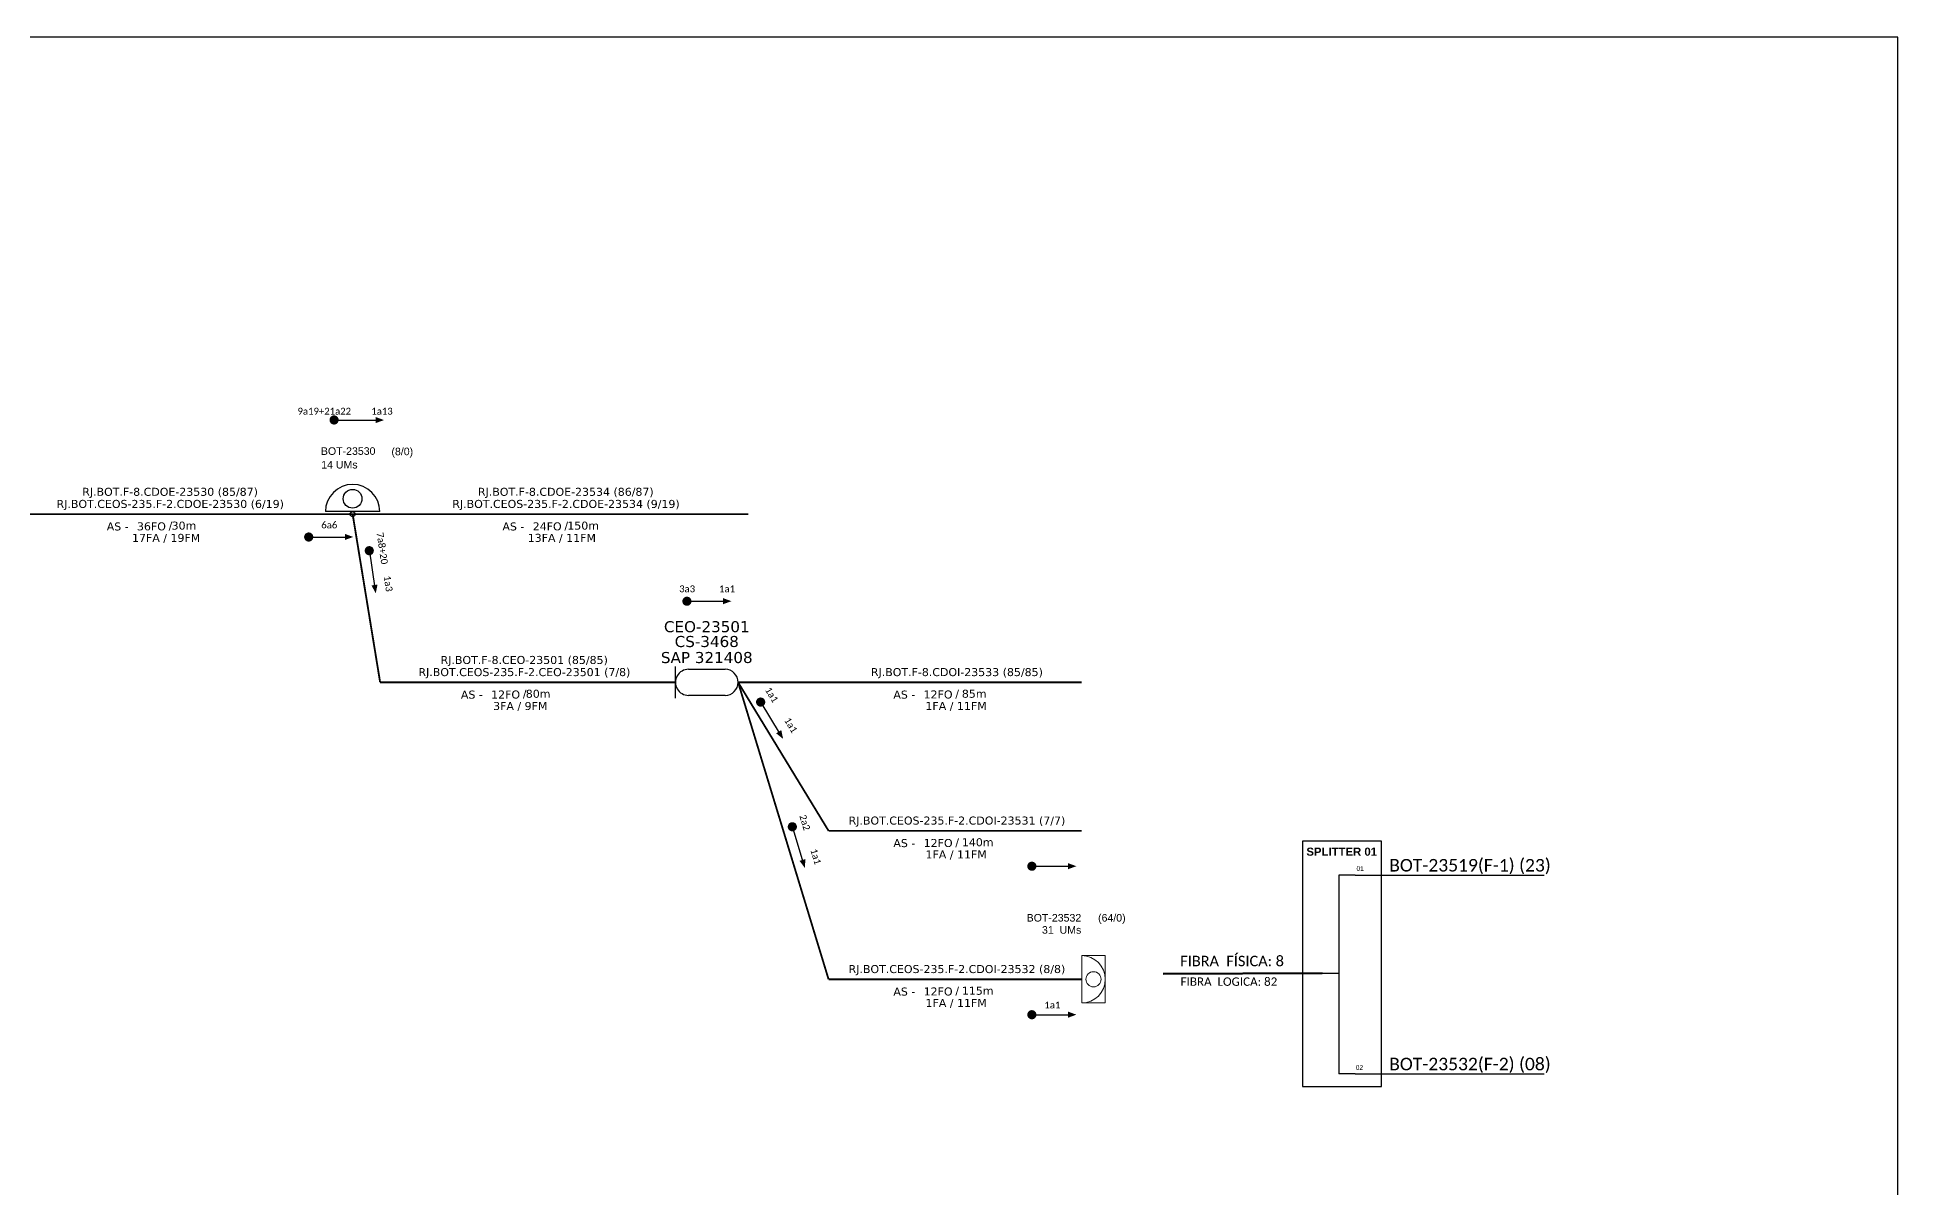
# Model space of a CAD drawing. Extents: x -89 to 749, y 705 to 1299.
# Drawn here: x 342.5 to 749.2, y 1047.7 to 1299 of the extents above; entities that cross this region are included whole.
import ezdxf
from ezdxf.enums import TextEntityAlignment as Align

# ---------------------------------------------------------------- set-up
doc = ezdxf.new("R2010")
doc.units = 0
for name, color, linetype, lineweight in [("20.0-LEGENDA DOS CDO'S", 1, 'Continuous', 0), ('20.1-CDO_INTERIOR', 1, 'Continuous', 0), ('40.1-ETIQUETAS', 1, 'Continuous', 20)]:
    doc.layers.add(name, color=color, linetype=linetype, lineweight=lineweight)
for name, color, linetype in [('20.4-CEOS', 1, 'Continuous'), ('CABO OPTICO EXISTENTE', 5, 'Continuous'), ('CAP a instalar', 1, 'Continuous'), ('CD de instalação futura', 8, 'Continuous'), ('label_cabos', 7, 'Continuous'), ('SETA', 7, 'Continuous')]:
    doc.layers.add(name, color=color, linetype=linetype)
doc.styles.add('ARIAL', font='arial.ttf')
doc.styles.add('siredit', font='verdana.ttf')
doc.styles.get("Standard").update_dxf_attribs({"font": 'arial.ttf'})
doc.linetypes.add('FENCELINE1', pattern='A,0.25,-0.1,[133,ltypeshp.shx,S=0.1,R=0,X=-0.1,Y=0],-0.1,1', length=1.45)

# ---------------------------------------------------------------- blocks, each defined once
blk = doc.blocks.new('ETIQUETA_RS5F')
at = {"layer": '40.1-ETIQUETAS', "color": 0, "style": 'siredit'}
blk.add_text('/', height=1.5, dxfattribs=at).set_placement((1.58, -1.95), align=Align.MIDDLE_RIGHT)
for tag, p in [('ETIQUETA_R_PRIMARIA', (1.21, 4.1)), ('ETIQUETA_R_SECUNDARIA', (1.21, 2.1)), ('F_ATIVAS/F_MORTAS', (1.14, -4.24))]:
    blk.add_attdef(tag, text='', height=1.5, dxfattribs=at).set_placement(p, align=Align.MIDDLE_CENTER)
for tag, p in [('TIPO_CABO', (-6.58, -2.12)), ('CAP_CABO', (0.4, -2.09))]:
    blk.add_attdef(tag, text='', height=1.5, dxfattribs=at).set_placement(p, align=Align.MIDDLE_RIGHT)
blk.add_attdef('METROS', text='', height=1.5, dxfattribs=at).set_placement((2.14, -1.95), align=Align.MIDDLE_LEFT)
for tag, p in [('FUSÃO_1', (0.85, -8.39)), ('FUSÃO_2', (0.85, -10.6)), ('FUSÃO_3', (0.85, -12.93)), ('FUSÃO_4', (0.85, -15.14)), ('FUSÃO_5', (0.85, -17.16))]:
    blk.add_attdef(tag, text='', height=1.5, dxfattribs=at).set_placement(p, align=Align.CENTER)
blk = doc.blocks.new('CDOI_INT')
at = {"layer": '20.1-CDO_INTERIOR', "color": 0, "lineweight": 18}
blk.add_lwpolyline([(4.25, -4.25), (4.25, 4.25), (0, 4.25), (0, -4.25)], close=True, dxfattribs=at)
blk.add_circle((2.12, 0), 1.36, dxfattribs=at)
blk.add_arc((0, 0), 4.25, 270, 90, dxfattribs=at)
at = {"layer": "20.0-LEGENDA DOS CDO'S", "color": 0, "style": 'ARIAL'}
for tag, p in [('CDO_N', (-0.08, 10.38)), ('SPLITER_1', (21.18, 10.38)), ('SPLITER_2', (21.19, 8.68)), ('SAP', (-0.08, 6.23)), ('SURVEY', (-0.08, 8.2)), ('1:XX', (5.94, -2.22)), ('UMS', (5.94, -4.24))]:
    blk.add_attdef(tag, p, '', height=1.36, dxfattribs=at)
blk.add_attdef('FIBRAS_UTILIZADAS', text='', height=1.36, dxfattribs=at).set_placement((15.34, 10.38), align=Align.CENTER)

msp = doc.modelspace()

# ---------------------------------------------------------------- linework, layer by layer
at = {"color": 7, "linetype": 'Continuous'}
for p, q in [((627.07, 1115.96), (627.07, 1072.53)), ((630.59, 1115.96), (627.07, 1115.96)), ((623.43, 1094.53), (627.06, 1094.53)), ((630.59, 1072.53), (627.07, 1072.53))]:
    msp.add_line(p, q, dxfattribs=at)
at = {"color": 10, "linetype": 'Continuous'}
for p, q in [((630.59, 1115.96), (671.96, 1115.94)), ((630.59, 1072.53), (671.96, 1072.51))]:
    msp.add_line(p, q, dxfattribs=at)
at = {"color": 1, "linetype": 'Continuous', "lineweight": 60}
msp.add_line((623.43, 1094.53), (588.64, 1094.42), dxfattribs=at)
msp.add_lwpolyline([(-89.32, 705.02), (749.25, 705.02), (749.25, 1299.02), (-89.32, 1299.02), (-89.32, 705.02)])
for points, const_width in [([(406.88, 1215.4, 1), (407.88, 1215.4, 1)], 1), ([(415, 1187.34, 1), (415.15, 1186.35, 1)], 1), ([(484.02, 1175.8, 1), (485.02, 1175.8, 1)], 0.999), ([(500.38, 1154.2, 1), (500.9, 1153.34, 1)], 1), ([(507.42, 1127.01, 1), (507.71, 1126.05, 1)], 1)]:
    msp.add_lwpolyline(points, format="xyb", close=True, dxfattribs=dict(const_width=const_width))
at = {"color": 7, "const_width": 1}
for points in [[(401.33, 1189.83, 1), (402.33, 1189.83, 1)], [(559.43, 1085.46, 1), (560.43, 1085.46, 1)]]:
    msp.add_lwpolyline(points, format="xyb", close=True, dxfattribs=at)
at = {"color": 7}
msp.add_lwpolyline([(619.11, 1069.75), (636.39, 1069.75), (636.39, 1123.4), (619.11, 1123.4)], close=True, dxfattribs=at)
at = {"color": 8, "const_width": 1}
msp.add_lwpolyline([(559.43, 1117.9, 1), (560.43, 1117.9, 1)], format="xyb", close=True, dxfattribs=at)
at = {"layer": 'CAP a instalar', "color": 5, "linetype": 'Continuous'}
for p, q in [((482.02, 1154.64), (482.02, 1161.51)), ((484.87, 1160.93), (492.86, 1160.93)), ((492.86, 1155.23), (484.87, 1155.23))]:
    msp.add_line(p, q, dxfattribs=at)
at = {"layer": 'CAP a instalar', "color": 7, "linetype": 'FENCELINE1', "ltscale": 6, "const_width": 0.4}
for points in [[(324.92, 1194.82), (411.44, 1194.82)], [(411.44, 1194.82), (417.45, 1158.08)], [(411.44, 1194.82), (497.95, 1194.82)], [(417.45, 1158.08), (482.02, 1158.08)]]:
    msp.add_lwpolyline(points, dxfattribs=at)
at = {"layer": 'CAP a instalar', "color": 8, "linetype": 'FENCELINE1', "ltscale": 6, "const_width": 0.4}
for points in [[(495.71, 1158.08), (515.49, 1125.64)], [(515.49, 1125.64), (570.83, 1125.64)]]:
    msp.add_lwpolyline(points, dxfattribs=at)
at = {"layer": 'CAP a instalar', "color": 1, "linetype": 'FENCELINE1', "ltscale": 6, "const_width": 0.4}
for points in [[(515.49, 1093.2), (495.71, 1158.08)], [(515.49, 1093.2), (570.83, 1093.2)]]:
    msp.add_lwpolyline(points, dxfattribs=at)
at = {"layer": 'CAP a instalar', "color": 251, "linetype": 'FENCELINE1', "ltscale": 6, "true_color": 0x636466, "const_width": 0.4}
msp.add_lwpolyline([(495.71, 1158.08), (570.83, 1158.08)], dxfattribs=at)
at = {"layer": 'CAP a instalar', "color": 5, "linetype": 'Continuous'}
for centre, start_param, end_param in [((484.87, 1158.08), 6.283185, 9.424778), ((492.86, 1158.08), 3.141593, 6.283185)]:
    msp.add_ellipse(centre, major_axis=(0, 2.85), ratio=1, start_param=start_param, end_param=end_param, dxfattribs=at)
at = {"layer": 'label_cabos', "color": 7}
msp.add_line((417.38, 1195.37), (405.49, 1195.37), dxfattribs=at)
for centre, radius in [((411.43, 1198.19), 2.05), ((411.44, 1194.82), 0.551)]:
    msp.add_circle(centre, radius, dxfattribs=at)
msp.add_arc((411.43, 1195.37), 5.95, 0, 180, dxfattribs=at)
at = {"layer": 'SETA', "color": 7}
for points in [[(407.87, 1215.36), (416.47, 1215.36)], [(401.83, 1189.83), (410.43, 1189.83)], [(559.93, 1085.46), (568.52, 1085.46)]]:
    msp.add_lwpolyline(points, dxfattribs=at)
at = {"layer": 'SETA'}
for points in [[(415.02, 1187.16), (416.31, 1178.66)], [(484.52, 1175.8), (493.11, 1175.8)], [(500.48, 1154.05), (504.94, 1146.7)], [(507.47, 1126.84), (509.97, 1118.61)]]:
    msp.add_lwpolyline(points, dxfattribs=at)
at = {"layer": 'SETA', "color": 8}
msp.add_lwpolyline([(559.93, 1117.9), (568.52, 1117.9)], dxfattribs=at)
at = {"layer": 'SETA'}
for points in [[(416.47, 1216.05), (418.3, 1215.38), (416.47, 1214.72)], [(416.88, 1179.45), (416.49, 1177.54), (415.56, 1179.25)], [(492.42, 1176.48), (494.25, 1175.81), (492.42, 1175.15)], [(505.16, 1147.64), (505.55, 1145.73), (504.02, 1146.95)], [(510.42, 1119.47), (510.31, 1117.52), (509.14, 1119.08)]]:
    msp.add_solid(points, dxfattribs=at)
at = {"layer": 'SETA', "color": 7}
for points in [[(409.74, 1190.51), (411.57, 1189.84), (409.74, 1189.18)], [(567.83, 1086.14), (569.66, 1085.47), (567.83, 1084.8)]]:
    msp.add_solid(points, dxfattribs=at)
at = {"layer": 'SETA', "color": 8}
msp.add_solid([(567.83, 1118.58), (569.66, 1117.91), (567.83, 1117.24)], dxfattribs=at)

# ---------------------------------------------------------------- block references
at = {"layer": 'CAP a instalar', "color": 7, "linetype": 'FENCELINE1', "ltscale": 7}
ref = msp.add_blockref('ETIQUETA_RS5F', (370.18, 1194.6), dxfattribs=dict(at, xscale=1.166399984999771, yscale=1.166399984999771, zscale=1.166399984999771))
ref.add_attrib('ETIQUETA_R_PRIMARIA', 'RJ.BOT.F-8.CDOE-23530 (85/87)', dxfattribs={"layer": '40.1-ETIQUETAS', "color": 0, "height": 1.7496, "style": 'siredit'}).set_placement((371.52, 1199.71), align=Align.MIDDLE_CENTER)
ref.add_attrib('ETIQUETA_R_SECUNDARIA', 'RJ.BOT.CEOS-235.F-2.CDOE-23530 (6/19)', dxfattribs={"layer": '40.1-ETIQUETAS', "color": 0, "height": 1.7496, "style": 'siredit'}).set_placement((371.56, 1197.06), align=Align.MIDDLE_CENTER)
ref.add_attrib('TIPO_CABO', 'AS -', dxfattribs={"layer": '40.1-ETIQUETAS', "color": 0, "height": 1.75, "style": 'siredit'}).set_placement((362.47, 1192.14), align=Align.MIDDLE_RIGHT)
ref.add_attrib('CAP_CABO', '36FO', dxfattribs={"layer": '40.1-ETIQUETAS', "color": 0, "height": 1.75, "style": 'siredit'}).set_placement((370.61, 1192.16), align=Align.MIDDLE_RIGHT)
ref.add_attrib('METROS', '30m', dxfattribs={"layer": '40.1-ETIQUETAS', "color": 0, "height": 1.75, "style": 'siredit'}).set_placement((371.86, 1192.32), align=Align.MIDDLE_LEFT)
ref.add_attrib('F_ATIVAS/F_MORTAS', '17FA / 19FM', dxfattribs={"layer": '40.1-ETIQUETAS', "color": 0, "height": 1.7496, "style": 'siredit'}).set_placement((370.66, 1189.65), align=Align.MIDDLE_CENTER)
ref = msp.add_blockref('ETIQUETA_RS5F', (456.7, 1194.6), dxfattribs=dict(at, xscale=1.166399984999771, yscale=1.166399984999771, zscale=1.166399984999771))
ref.add_attrib('ETIQUETA_R_PRIMARIA', 'RJ.BOT.F-8.CDOE-23534 (86/87)', dxfattribs={"layer": '40.1-ETIQUETAS', "color": 0, "height": 1.7496, "style": 'siredit'}).set_placement((458.04, 1199.71), align=Align.MIDDLE_CENTER)
ref.add_attrib('ETIQUETA_R_SECUNDARIA', 'RJ.BOT.CEOS-235.F-2.CDOE-23534 (9/19)', dxfattribs={"layer": '40.1-ETIQUETAS', "color": 0, "height": 1.7496, "style": 'siredit'}).set_placement((458.08, 1197.06), align=Align.MIDDLE_CENTER)
ref.add_attrib('TIPO_CABO', 'AS -', dxfattribs={"layer": '40.1-ETIQUETAS', "color": 0, "height": 1.75, "style": 'siredit'}).set_placement((448.98, 1192.14), align=Align.MIDDLE_RIGHT)
ref.add_attrib('CAP_CABO', '24FO', dxfattribs={"layer": '40.1-ETIQUETAS', "color": 0, "height": 1.75, "style": 'siredit'}).set_placement((457.13, 1192.16), align=Align.MIDDLE_RIGHT)
ref.add_attrib('METROS', '150m', dxfattribs={"layer": '40.1-ETIQUETAS', "color": 0, "height": 1.75, "style": 'siredit'}).set_placement((458.37, 1192.32), align=Align.MIDDLE_LEFT)
ref.add_attrib('F_ATIVAS/F_MORTAS', '13FA / 11FM', dxfattribs={"layer": '40.1-ETIQUETAS', "color": 0, "height": 1.7496, "style": 'siredit'}).set_placement((457.17, 1189.65), align=Align.MIDDLE_CENTER)
ref = msp.add_blockref('ETIQUETA_RS5F', (447.61, 1157.87), dxfattribs=dict(at, xscale=1.166399984999771, yscale=1.166399984999771, zscale=1.166399984999771))
ref.add_attrib('ETIQUETA_R_PRIMARIA', 'RJ.BOT.F-8.CEO-23501 (85/85)', dxfattribs={"layer": '40.1-ETIQUETAS', "color": 0, "height": 1.7496, "style": 'siredit'}).set_placement((448.95, 1162.97), align=Align.MIDDLE_CENTER)
ref.add_attrib('ETIQUETA_R_SECUNDARIA', 'RJ.BOT.CEOS-235.F-2.CEO-23501 (7/8)', dxfattribs={"layer": '40.1-ETIQUETAS', "color": 0, "height": 1.7496, "style": 'siredit'}).set_placement((448.99, 1160.32), align=Align.MIDDLE_CENTER)
ref.add_attrib('TIPO_CABO', 'AS -', dxfattribs={"layer": '40.1-ETIQUETAS', "color": 0, "height": 1.75, "style": 'siredit'}).set_placement((439.9, 1155.4), align=Align.MIDDLE_RIGHT)
ref.add_attrib('CAP_CABO', '12FO', dxfattribs={"layer": '40.1-ETIQUETAS', "color": 0, "height": 1.75, "style": 'siredit'}).set_placement((448.04, 1155.42), align=Align.MIDDLE_RIGHT)
ref.add_attrib('METROS', '80m', dxfattribs={"layer": '40.1-ETIQUETAS', "color": 0, "height": 1.75, "style": 'siredit'}).set_placement((449.29, 1155.59), align=Align.MIDDLE_LEFT)
ref.add_attrib('F_ATIVAS/F_MORTAS', '3FA / 9FM', dxfattribs={"layer": '40.1-ETIQUETAS', "color": 0, "height": 1.75, "style": 'siredit'}).set_placement((448.08, 1152.91), align=Align.MIDDLE_CENTER)
at = {"layer": 'CAP a instalar', "color": 251, "linetype": 'FENCELINE1', "ltscale": 7, "true_color": 0x636466}
ref = msp.add_blockref('ETIQUETA_RS5F', (542.16, 1157.87), dxfattribs=dict(at, xscale=1.166399984998861, yscale=1.166399984998861, zscale=1.166399984998861))
ref.add_attrib('ETIQUETA_R_SECUNDARIA', 'RJ.BOT.F-8.CDOI-23533 (85/85)', dxfattribs={"layer": 'CABO OPTICO EXISTENTE', "color": 0, "height": 1.7496, "style": 'siredit'}).set_placement((543.54, 1160.32), align=Align.MIDDLE_CENTER)
ref.add_attrib('TIPO_CABO', 'AS -', dxfattribs={"layer": '40.1-ETIQUETAS', "color": 0, "height": 1.75, "style": 'siredit'}).set_placement((534.45, 1155.4), align=Align.MIDDLE_RIGHT)
ref.add_attrib('CAP_CABO', '12FO', dxfattribs={"layer": '40.1-ETIQUETAS', "color": 0, "height": 1.75, "style": 'siredit'}).set_placement((542.59, 1155.43), align=Align.MIDDLE_RIGHT)
ref.add_attrib('METROS', '85m', dxfattribs={"layer": '40.1-ETIQUETAS', "color": 0, "height": 1.75, "style": 'siredit'}).set_placement((544.63, 1155.59), align=Align.MIDDLE_LEFT)
ref.add_attrib('F_ATIVAS/F_MORTAS', '1FA / 11FM', dxfattribs={"layer": '40.1-ETIQUETAS', "color": 0, "height": 1.75, "style": 'siredit'}).set_placement((543.36, 1152.92), align=Align.MIDDLE_CENTER)
at = {"layer": 'CAP a instalar', "color": 8, "linetype": 'FENCELINE1', "ltscale": 7}
ref = msp.add_blockref('ETIQUETA_RS5F', (542.17, 1125.43), dxfattribs=dict(at, xscale=1.166399984998861, yscale=1.166399984998861, zscale=1.166399984998861))
ref.add_attrib('ETIQUETA_R_SECUNDARIA', 'RJ.BOT.CEOS-235.F-2.CDOI-23531 (7/7)', dxfattribs={"layer": 'CABO OPTICO EXISTENTE', "color": 0, "height": 1.7496, "style": 'siredit'}).set_placement((543.55, 1127.88), align=Align.MIDDLE_CENTER)
ref.add_attrib('TIPO_CABO', 'AS -', dxfattribs={"layer": '40.1-ETIQUETAS', "color": 0, "height": 1.75, "style": 'siredit'}).set_placement((534.45, 1122.96), align=Align.MIDDLE_RIGHT)
ref.add_attrib('CAP_CABO', '12FO', dxfattribs={"layer": '40.1-ETIQUETAS', "color": 0, "height": 1.75, "style": 'siredit'}).set_placement((542.6, 1122.98), align=Align.MIDDLE_RIGHT)
ref.add_attrib('METROS', '140m', dxfattribs={"layer": '40.1-ETIQUETAS', "color": 0, "height": 1.75, "style": 'siredit'}).set_placement((544.63, 1123.15), align=Align.MIDDLE_LEFT)
ref.add_attrib('F_ATIVAS/F_MORTAS', '1FA / 11FM', dxfattribs={"layer": '40.1-ETIQUETAS', "color": 0, "height": 1.75, "style": 'siredit'}).set_placement((543.38, 1120.47), align=Align.MIDDLE_CENTER)
at = {"layer": 'CAP a instalar', "color": 1, "linetype": 'FENCELINE1', "ltscale": 7}
ref = msp.add_blockref('ETIQUETA_RS5F', (542.17, 1092.98), dxfattribs=dict(at, xscale=1.166399984998861, yscale=1.166399984998861, zscale=1.166399984998861))
ref.add_attrib('ETIQUETA_R_SECUNDARIA', 'RJ.BOT.CEOS-235.F-2.CDOI-23532 (8/8)', dxfattribs={"layer": 'CABO OPTICO EXISTENTE', "color": 0, "height": 1.7496, "style": 'siredit'}).set_placement((543.55, 1095.44), align=Align.MIDDLE_CENTER)
ref.add_attrib('TIPO_CABO', 'AS -', dxfattribs={"layer": '40.1-ETIQUETAS', "color": 0, "height": 1.75, "style": 'siredit'}).set_placement((534.45, 1090.52), align=Align.MIDDLE_RIGHT)
ref.add_attrib('CAP_CABO', '12FO', dxfattribs={"layer": '40.1-ETIQUETAS', "color": 0, "height": 1.75, "style": 'siredit'}).set_placement((542.6, 1090.54), align=Align.MIDDLE_RIGHT)
ref.add_attrib('METROS', '115m', dxfattribs={"layer": '40.1-ETIQUETAS', "color": 0, "height": 1.75, "style": 'siredit'}).set_placement((544.63, 1090.7), align=Align.MIDDLE_LEFT)
ref.add_attrib('F_ATIVAS/F_MORTAS', '1FA / 11FM', dxfattribs={"layer": '40.1-ETIQUETAS', "color": 0, "height": 1.75, "style": 'siredit'}).set_placement((543.38, 1088.03), align=Align.MIDDLE_CENTER)
at = {"layer": 'CD de instalação futura', "color": 1, "ltscale": 11}
ref = msp.add_blockref('CDOI_INT', (570.83, 1093.2), dxfattribs=dict(at, xscale=1.21541625498503, yscale=1.21541625498503, zscale=1.21541625498503))
ref.add_attrib('CDO_N', 'BOT-23532', dxfattribs={"layer": "20.0-LEGENDA DOS CDO'S", "color": 0, "height": 1.653, "style": 'ARIAL'}).set_placement((570.73, 1105.81), align=Align.RIGHT)
ref.add_attrib('FIBRAS_UTILIZADAS', '    (64/0)', dxfattribs={"layer": "20.0-LEGENDA DOS CDO'S", "color": 0, "height": 1.65, "style": 'ARIAL'}).set_placement((576.14, 1105.81), align=Align.CENTER)
ref.add_attrib('SURVEY', '31  UMs', dxfattribs={"layer": "20.0-LEGENDA DOS CDO'S", "color": 0, "height": 1.653, "style": 'ARIAL'}).set_placement((570.74, 1103.16), align=Align.RIGHT)

# ---------------------------------------------------------------- texts
at = {"attachment_point": 5}
for s, insert, char_height, width in [('\\C7;\\fCalibri|b0|i0|c0|p34;9a19+21a22', (405.24, 1217.31), 1.5, 25.3588), ('\\C7;\\fCalibri|b0|i0|c0|p34;1a13', (417.86, 1217.31), 1.5, 25.3588), ('\\C7;\\fCalibri|b0|i0|c0|p34;3a3', (484.57, 1178.5), 1.4978, 25.3213), ('\\C7;\\fCalibri|b0|i0|c0|p34;1a1', (493.29, 1178.5), 1.4978, 25.3213), ('{\\fArial|b1|i0|c0|p34;\\C10;SPLITTER 01}', (627.67, 1121.07), 1.7753, 17.28), ('\\C7;\\fCalibri|b0|i0|c0|p34;BOT-23519(F-1) (23)', (655.72, 1117.82), 2.7432, 40.9104), ('\\C7;\\fArial|b0|i0;\\H0.578704x;01 ', (631.71, 1117.38), 1.7753, 3.7582), ('\\C7;\\fCalibri|b0|i0|c0|p34;FIBRA  FÍSICA: 8', (603.71, 1097.18), 2.2859, 34.56), ('\\C7;\\fCalibri|b0|i0|c0|p34;FIBRA  LOGICA: 82', (603.02, 1092.68), 1.8289, 34.56), ('\\C7;\\fArial|b0|i0;\\H0.578704x;02 ', (631.55, 1073.91), 1.7753, 3.7582), ('\\C1;\\fCalibri|b0|i0|c0|p34;BOT-23532(F-2) (08)', (655.71, 1074.39), 2.7432, 40.9104)]:
    msp.add_mtext(s, dxfattribs=dict(at, insert=insert, char_height=char_height, width=width))
at = {"color": 7, "char_height": 1.5, "width": 25.3588, "attachment_point": 5}
for s, insert in [('\\C7;\\fCalibri|b0|i0|c0|p34;6a6', (406.33, 1192.46)), ('\\fCalibri|b0|i0|c0|p34;1a1', (564.42, 1087.58))]:
    msp.add_mtext(s, dxfattribs=dict(at, insert=insert))
at = {"char_height": 1.5, "width": 25.3588, "attachment_point": 5}
for s, insert, rotation in [('\\C7;\\fCalibri|b0|i0|c0|p34;7a8+20', (417.91, 1187.37), 278.6071), ('\\C7;\\fCalibri|b0|i0|c0|p34;1a3', (419.22, 1179.64), 278.6071), ('\\C7;\\fCalibri|b0|i0|c0|p34;1a1', (503.06, 1155.35), 301.2901), ('\\C7;\\fCalibri|b0|i0|c0|p34;1a1', (507.25, 1148.72), 301.2901), ('\\C7;\\fCalibri|b0|i0|c0|p34;2a2', (510.3, 1127.46), 286.873), ('\\C7;\\fCalibri|b0|i0|c0|p34;1a1', (512.7, 1120), 286.873)]:
    msp.add_mtext(s, dxfattribs=dict(at, insert=insert, rotation=rotation))
at = {"layer": "20.0-LEGENDA DOS CDO'S", "color": 7, "style": 'ARIAL'}
for s, p in [('BOT-23530', (404.5, 1207.77)), ('14 UMs', (404.57, 1204.79))]:
    msp.add_text(s, height=1.652, rotation=0.118, dxfattribs=at).set_placement(p)
msp.add_text('       (8/0)', height=1.6523, rotation=0.118, dxfattribs=at).set_placement((420.05, 1207.69), align=Align.CENTER)
at = {"layer": '20.4-CEOS', "color": 5, "style": 'siredit'}
for s, p in [('CEO-23501', (488.86, 1171.45)), ('CS-3468', (488.86, 1168.21)), ('SAP 321408', (488.86, 1164.71))]:
    msp.add_text(s, height=2.413, rotation=0.0129, dxfattribs=at).set_placement(p, align=Align.TOP_CENTER)

doc.saveas('drawing.dxf')
